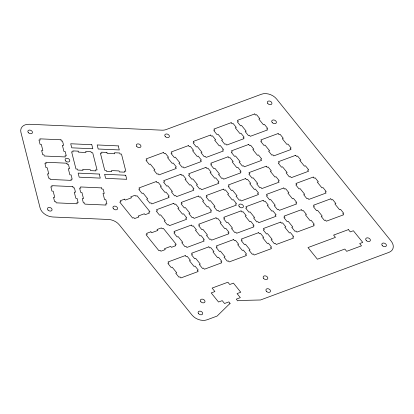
<?xml version="1.0" encoding="UTF-8"?>
<svg xmlns="http://www.w3.org/2000/svg" width="414" height="414" viewBox="0 0 414 414"><rect width="100%" height="100%" fill="white"/><g stroke="black" fill="none" stroke-linecap="round" stroke-linejoin="round"><path stroke-width="0.62" d="M229.558 303.871L217.102 316.073L207.072 319.789A11.276 7.975 24.2 0 1 191.967 315.002L119.335 224.869A11.276 7.975 24.2 0 0 108.494 219.477L52.837 216.993A11.276 7.975 24.2 0 1 40.086 207.916L20.923 132.397A11.276 7.975 24.2 0 1 29.306 124.262L161.858 130.172A11.281 7.98 24.2 0 0 166.117 129.566L261.498 94.211A11.276 7.975 24.2 0 1 276.599 98.998L391.168 241.16A11.276 7.975 24.2 0 1 388.958 252.369L260.509 299.984L238.64 300.502L237.667 300.864L236.285 299.146L240.332 297.65L237.067 293.604L240.772 292.227L233.444 283.135L229.739 284.511L227.902 282.224L212.108 288.077L214.907 291.554L211.202 292.926L218.53 302.018L222.235 300.647L224.538 303.503L228.864 301.899L230.246 303.612L229.558 303.871M231.157 122.684L213.883 129.09L214.783 130.208L213.779 130.581L217.003 134.581L218.007 134.208L222.618 139.932L221.614 140.305L224.833 144.3L225.842 143.927L226.743 145.05L244.017 138.643L243.116 137.526L244.12 137.153L240.896 133.153L239.892 133.525L235.281 127.802L236.285 127.429L233.061 123.434L232.057 123.807L231.157 122.684M254.713 113.953L237.439 120.355L238.34 121.478L237.336 121.851L240.56 125.846L241.564 125.473L246.175 131.197L245.171 131.569L248.395 135.569L249.399 135.197L250.299 136.315L267.573 129.913L266.673 128.795L267.677 128.423L264.453 124.423L263.449 124.795L258.838 119.072L259.842 118.699L256.623 114.699L255.614 115.071L254.713 113.953M163.406 152.507L146.132 158.914L147.037 160.032L146.028 160.404L149.252 164.405L150.256 164.032L154.872 169.756L153.863 170.128L157.087 174.128L158.091 173.756L158.997 174.874L176.271 168.472L175.37 167.349L176.374 166.977L173.15 162.976L172.146 163.349L167.535 157.631L168.539 157.258L165.315 153.258L164.311 153.63L163.406 152.507M210.524 135.047L193.245 141.448L194.15 142.566L193.147 142.939L196.365 146.939L197.374 146.566L201.985 152.29L200.981 152.662L204.2 156.663L205.204 156.29L206.11 157.408L223.384 151.006L222.484 149.884L223.488 149.511L220.264 145.516L219.26 145.888L214.649 140.165L215.653 139.792L212.429 135.792L211.425 136.165L210.524 135.047M188.437 145.604L171.163 152.005L172.064 153.128L171.06 153.501L174.284 157.496L175.288 157.123L179.899 162.847L178.895 163.219L182.113 167.22L183.123 166.847L184.023 167.965L201.297 161.563L200.397 160.441L201.401 160.068L198.177 156.073L197.173 156.445L192.562 150.722L193.566 150.349L190.342 146.349L189.338 146.722L188.437 145.604M248.695 144.45L231.421 150.851L232.321 151.974L231.317 152.347L234.541 156.347L235.545 155.974L240.156 161.693L239.152 162.065L242.376 166.066L243.38 165.693L244.281 166.816L261.56 160.409L260.654 159.292L261.658 158.919L258.439 154.919L257.436 155.291L252.819 149.568L253.829 149.195L250.605 145.195L249.601 145.568L248.695 144.45M278.141 133.536L260.867 139.937L261.767 141.06L260.763 141.433L263.987 145.428L264.991 145.055L269.602 150.779L268.598 151.151L271.822 155.152L272.826 154.779L273.732 155.897L291.006 149.495L290.1 148.372L291.109 148L287.885 144.005L286.881 144.377L282.265 138.654L283.274 138.281L280.05 134.281L279.046 134.653L278.141 133.536M156.223 181.555L138.949 187.961L139.849 189.079L138.845 189.452L142.064 193.452L143.073 193.079L147.684 198.803L146.68 199.175L149.899 203.171L150.908 202.798L151.809 203.921L169.083 197.514L168.182 196.396L169.186 196.024L165.962 192.024L164.958 192.396L160.347 186.673L161.351 186.3L158.127 182.305L157.123 182.677L156.223 181.555M180.949 174.273L163.675 180.68L164.575 181.798L163.571 182.17L166.795 186.171L167.799 185.798L172.41 191.522L171.406 191.894L174.625 195.889L175.634 195.517L176.535 196.64L193.809 190.233L192.908 189.115L193.912 188.743L190.688 184.742L189.684 185.115L185.074 179.391L186.077 179.019L182.853 175.024L181.849 175.396L180.949 174.273M228.062 156.808L210.788 163.214L211.689 164.332L210.685 164.705L213.909 168.705L214.913 168.332L219.523 174.056L218.52 174.429L221.744 178.429L222.748 178.056L223.648 179.174L240.922 172.773L240.022 171.65L241.026 171.277L237.807 167.277L236.798 167.649L232.187 161.931L233.191 161.558L229.972 157.558L228.963 157.931L228.062 156.808M205.975 167.365L188.701 173.771L189.602 174.889L188.598 175.262L191.822 179.262L192.826 178.889L197.437 184.613L196.433 184.986L199.657 188.986L200.661 188.613L201.561 189.731L218.84 183.33L217.935 182.207L218.939 181.834L215.72 177.839L214.711 178.211L210.1 172.488L211.109 172.115L207.885 168.115L206.881 168.488L205.975 167.365M124.567 199.15L120.236 200.754L120.986 201.685L119.775 202.13L132.635 218.095L133.851 217.645L134.597 218.571L138.928 216.967L138.178 216.041L144.372 213.743L145.117 214.675L149.449 213.07L148.698 212.139L149.915 211.689L137.05 195.729L135.839 196.179L135.088 195.248L130.762 196.852L131.507 197.783L125.313 200.081L124.567 199.15M266.238 166.216L248.959 172.617L249.865 173.74L248.861 174.113L252.079 178.108L253.089 177.735L257.699 183.459L256.69 183.832L259.914 187.832L260.918 187.459L261.824 188.577L279.098 182.176L278.198 181.058L279.202 180.685L275.978 176.685L274.974 177.057L270.363 171.334L271.367 170.961L268.143 166.961L267.139 167.334L266.238 166.216M295.684 155.302L278.405 161.703L279.31 162.821L278.306 163.194L281.525 167.194L282.534 166.821L287.145 172.545L286.141 172.917L289.36 176.918L290.369 176.545L291.27 177.663L308.544 171.261L307.643 170.138L308.647 169.766L305.423 165.771L304.419 166.143L299.808 160.42L300.812 160.047L297.588 156.047L296.584 156.42L295.684 155.302M173.761 203.321L156.487 209.722L157.387 210.845L156.383 211.218L159.607 215.218L160.611 214.845L165.222 220.564L164.218 220.936L167.442 224.937L168.446 224.564L169.347 225.687L186.626 219.28L185.72 218.162L186.724 217.79L183.505 213.79L182.496 214.162L177.885 208.439L178.895 208.066L175.671 204.066L174.667 204.438L173.761 203.321M198.487 196.039L181.213 202.441L182.113 203.564L181.109 203.936L184.333 207.937L185.337 207.564L189.948 213.282L188.944 213.655L192.168 217.655L193.172 217.283L194.073 218.406L211.352 211.999L210.447 210.881L211.451 210.509L208.232 206.508L207.228 206.881L202.612 201.157L203.621 200.785L200.397 196.785L199.393 197.157L198.487 196.039M245.6 178.574L228.326 184.98L229.232 186.098L228.223 186.471L231.447 190.471L232.451 190.098L237.062 195.822L236.058 196.195L239.282 200.19L240.286 199.817L241.191 200.94L258.465 194.533L257.56 193.416L258.569 193.043L255.345 189.043L254.341 189.415L249.73 183.692L250.734 183.319L247.51 179.324L246.506 179.697L245.6 178.574M223.513 189.131L206.239 195.537L207.145 196.655L206.141 197.028L209.36 201.028L210.364 200.655L214.98 206.379L213.971 206.752L217.195 210.752L218.199 210.379L219.104 211.497L236.378 205.096L235.478 203.973L236.482 203.6L233.258 199.6L232.254 199.972L227.643 194.249L228.647 193.876L225.423 189.881L224.419 190.254L223.513 189.131M150.877 231.799L146.551 233.403L147.296 234.329L146.085 234.779L158.945 250.739L160.161 250.294L160.906 251.22L165.238 249.616L164.487 248.69L170.682 246.392L171.432 247.318L175.759 245.714L175.008 244.788L176.224 244.338L163.359 228.378L162.148 228.828L161.398 227.897L157.072 229.501L157.817 230.432L151.622 232.725L150.877 231.799M283.776 187.982L266.502 194.383L267.403 195.501L266.399 195.874L269.623 199.874L270.627 199.501L275.238 205.225L274.234 205.598L277.458 209.598L278.462 209.225L279.362 210.343L296.636 203.942L295.736 202.819L296.74 202.446L293.516 198.451L292.512 198.823L287.901 193.1L288.905 192.727L285.686 188.727L284.677 189.1L283.776 187.982M313.222 177.063L295.948 183.469L296.848 184.587L295.844 184.96L299.068 188.96L300.072 188.587L304.683 194.311L303.679 194.683L306.903 198.684L307.907 198.311L308.808 199.429L326.087 193.027L325.181 191.905L326.185 191.532L322.967 187.532L321.957 187.904L317.347 182.186L318.35 181.813L315.132 177.813L314.123 178.186L313.222 177.063M191.299 225.087L174.025 231.488L174.931 232.611L173.921 232.984L177.145 236.979L178.149 236.606L182.765 242.33L181.756 242.702L184.98 246.703L185.984 246.33L186.89 247.453L204.164 241.046L203.264 239.929L204.268 239.556L201.044 235.556L200.04 235.928L195.429 230.205L196.433 229.832L193.209 225.832L192.205 226.204L191.299 225.087M216.03 217.805L198.751 224.207L199.657 225.33L198.653 225.702L201.872 229.698L202.881 229.325L207.492 235.048L206.482 235.421L209.707 239.421L210.71 239.049L211.616 240.167L228.89 233.765L227.99 232.647L228.994 232.275L225.77 228.274L224.766 228.647L220.155 222.923L221.159 222.551L217.935 218.551L216.931 218.923L216.03 217.805M263.144 200.34L245.864 206.741L246.77 207.864L245.766 208.237L248.985 212.237L249.994 211.864L254.605 217.583L253.601 217.955L256.82 221.956L257.829 221.583L258.729 222.706L276.003 216.299L275.103 215.182L276.107 214.809L272.883 210.809L271.879 211.181L267.268 205.458L268.272 205.085L265.048 201.085L264.044 201.458L263.144 200.34M241.057 210.897L223.783 217.303L224.683 218.421L223.679 218.794L226.903 222.794L227.907 222.421L232.518 228.145L231.514 228.518L234.738 232.513L235.742 232.14L236.642 233.263L253.917 226.856L253.016 225.739L254.02 225.366L250.796 221.366L249.792 221.738L245.181 216.015L246.185 215.642L242.966 211.647L241.957 212.02L241.057 210.897M301.314 209.743L284.04 216.144L284.941 217.267L283.937 217.64L287.161 221.635L288.165 221.262L292.776 226.986L291.772 227.358L294.991 231.359L296 230.986L296.9 232.109L314.174 225.702L313.274 224.585L314.278 224.212L311.054 220.212L310.05 220.584L305.439 214.861L306.443 214.488L303.219 210.488L302.215 210.861L301.314 209.743M330.76 198.829L313.486 205.23L314.386 206.348L313.382 206.721L316.606 210.721L317.61 210.348L322.221 216.072L321.217 216.444L324.441 220.445L325.445 220.072L326.346 221.19L343.62 214.788L342.72 213.665L343.724 213.293L340.505 209.298L339.496 209.67L334.885 203.947L335.889 203.574L332.67 199.574L331.661 199.946L330.76 198.829M185.281 255.578L168.006 261.984L168.912 263.102L167.903 263.475L171.127 267.475L172.131 267.102L176.742 272.826L175.738 273.199L178.962 277.199L179.966 276.826L180.871 277.944L198.146 271.543L197.24 270.42L198.249 270.047L195.025 266.052L194.021 266.425L189.405 260.701L190.414 260.328L187.19 256.328L186.186 256.701L185.281 255.578M208.837 246.847L191.563 253.254L192.469 254.372L191.459 254.745L194.683 258.745L195.687 258.372L200.304 264.096L199.294 264.468L202.518 268.463L203.522 268.091L204.428 269.214L221.702 262.807L220.797 261.689L221.806 261.317L218.582 257.317L217.578 257.689L212.967 251.966L213.971 251.593L210.747 247.598L209.743 247.97L208.837 246.847M233.568 239.571L216.294 245.973L217.195 247.096L216.191 247.463L219.415 251.464L220.419 251.091L225.03 256.815L224.026 257.187L227.25 261.187L228.254 260.815L229.154 261.933L246.428 255.531L245.528 254.408L246.532 254.036L243.308 250.04L242.304 250.413L237.693 244.69L238.697 244.317L235.478 240.317L234.469 240.689L233.568 239.571M280.682 222.106L263.407 228.507L264.308 229.63L263.304 230.003L266.528 233.998L267.532 233.625L272.143 239.349L271.139 239.722L274.363 243.722L275.367 243.349L276.267 244.467L293.547 238.066L292.641 236.948L293.645 236.575L290.426 232.575L289.417 232.947L284.806 227.224L285.81 226.851L282.591 222.851L281.587 223.224L280.682 222.106M258.595 232.663L241.321 239.064L242.221 240.187L241.217 240.56L244.441 244.56L245.445 244.188L250.056 249.906L249.052 250.279L252.276 254.279L253.28 253.906L254.186 255.029L271.46 248.623L270.554 247.505L271.563 247.132L268.339 243.132L267.335 243.504L262.719 237.781L263.728 237.408L260.504 233.408L259.5 233.781L258.595 232.663M348.438 229.604L333.596 235.105L335.438 237.388L307.995 247.562L317.388 259.216L344.831 249.047L346.673 251.329L361.51 245.828L359.673 243.546L362.762 242.397L353.37 230.743L350.275 231.887L348.438 229.604M60.982 139.782L39.884 138.84L40.194 140.046L38.968 139.989L40.054 144.295L41.281 144.346L42.844 150.505L41.617 150.448L42.709 154.753L43.936 154.805L44.241 156.011L65.334 156.953L65.029 155.752L66.256 155.804L65.169 151.498L63.942 151.446L62.379 145.288L63.606 145.345L62.509 141.045L61.282 140.988L60.982 139.782M91.799 144.709L70.711 143.767L71.736 147.824L92.829 148.766L91.799 144.709M118.264 145.894L97.171 144.947L98.196 149.009L119.294 149.951L118.264 145.894M78.132 151.136L72.843 150.898L73.102 151.897L71.617 151.829L75.974 169.005L77.454 169.067L77.708 170.066L82.991 170.304L82.738 169.305L90.299 169.642L90.552 170.64L95.841 170.878L95.582 169.88L97.067 169.947L92.71 152.771L91.23 152.709L90.977 151.71L85.693 151.472L85.946 152.471L78.386 152.135L78.132 151.136M106.895 152.419L101.606 152.186L101.865 153.185L100.379 153.118L104.737 170.289L106.217 170.356L106.47 171.355L111.754 171.593L111.501 170.594L119.061 170.93L119.315 171.929L124.604 172.162L124.345 171.163L125.83 171.23L121.473 154.06L119.993 153.992L119.739 152.994L114.455 152.756L114.709 153.754L107.148 153.418L106.895 152.419M66.923 163.199L45.83 162.257L46.135 163.463L44.909 163.411L45.995 167.711L47.222 167.768L48.785 173.921L47.558 173.87L48.655 178.17L49.882 178.222L50.182 179.433L71.28 180.375L70.97 179.169L72.196 179.221L71.11 174.92L69.883 174.863L68.32 168.71L69.547 168.762L68.455 164.462L67.223 164.405L66.923 163.199M99.251 174.056L78.153 173.114L79.183 177.171L100.276 178.118L99.251 174.056M125.711 175.241L104.618 174.299L105.648 178.356L126.736 179.298L125.711 175.241M72.864 186.616L51.771 185.674L52.076 186.88L50.85 186.823L51.941 191.128L53.168 191.18L54.731 197.338L53.504 197.281L54.596 201.587L55.823 201.639L56.123 202.844L77.221 203.786L76.916 202.586L78.142 202.637L77.051 198.332L75.824 198.28L74.261 192.122L75.488 192.179L74.396 187.878L73.169 187.821L72.864 186.616M101.627 187.899L80.528 186.952L80.839 188.158L79.612 188.106L80.699 192.412L81.925 192.463L83.488 198.622L82.262 198.565L83.354 202.865L84.58 202.922L84.886 204.128L105.979 205.07L105.673 203.864L106.9 203.921L105.813 199.615L104.582 199.564L103.019 193.405L104.25 193.462L103.153 189.157L101.927 189.105L101.627 187.899M65.671 160.958A2.453 1.734 24.2 0 0 69.671 161.206A2.453 1.734 24.2 0 0 67.032 158.272A2.453 1.734 24.2 0 0 65.671 160.958M113.467 208.78A2.453 1.734 24.2 0 0 117.472 209.029A2.453 1.734 24.2 0 0 114.833 206.1A2.453 1.734 24.2 0 0 113.467 208.78M136.837 146.561A2.453 1.734 24.2 0 0 140.838 146.81A2.453 1.734 24.2 0 0 138.198 143.881A2.453 1.734 24.2 0 0 136.837 146.561M272.272 122.627A2.453 1.734 24.2 0 0 276.273 122.875A2.453 1.734 24.2 0 0 273.638 119.941A2.453 1.734 24.2 0 0 272.272 122.627M239.313 206.752A2.453 1.734 24.2 0 0 243.318 207.005A2.453 1.734 24.2 0 0 240.679 204.071A2.453 1.734 24.2 0 0 239.313 206.752M366.25 240.508A2.453 1.734 24.2 0 0 370.251 240.757A2.453 1.734 24.2 0 0 367.616 237.822A2.453 1.734 24.2 0 0 366.25 240.508M263.697 278.519A2.453 1.734 24.2 0 0 267.703 278.767A2.453 1.734 24.2 0 0 265.063 275.838A2.453 1.734 24.2 0 0 263.697 278.519M200.878 301.806A2.453 1.734 24.2 0 0 204.883 302.054A2.453 1.734 24.2 0 0 202.244 299.125A2.453 1.734 24.2 0 0 200.878 301.806M266.45 291.332A2.417 1.708 24.2 0 0 270.389 291.575A2.417 1.708 24.2 0 0 267.796 288.693A2.417 1.708 24.2 0 0 266.45 291.332M198.642 313.765A2.417 1.708 24.2 0 0 202.581 314.014A2.417 1.708 24.2 0 0 199.983 311.126A2.417 1.708 24.2 0 0 198.642 313.765M48.008 210.038A2.417 1.708 24.2 0 0 51.952 210.286A2.417 1.708 24.2 0 0 49.354 207.398A2.417 1.708 24.2 0 0 48.008 210.038M28.39 132.708A2.417 1.708 24.2 0 0 32.328 132.956A2.417 1.708 24.2 0 0 29.73 130.068A2.417 1.708 24.2 0 0 28.39 132.708M165.31 136.604A2.417 1.708 24.2 0 0 169.254 136.848A2.417 1.708 24.2 0 0 166.656 133.965A2.417 1.708 24.2 0 0 165.31 136.604M267.879 103.64A2.417 1.708 24.2 0 0 271.817 103.883A2.417 1.708 24.2 0 0 269.219 101A2.417 1.708 24.2 0 0 267.879 103.64M382.339 245.673A2.417 1.708 24.2 0 0 386.278 245.916A2.417 1.708 24.2 0 0 383.68 243.034A2.417 1.708 24.2 0 0 382.339 245.673"/></g></svg>
